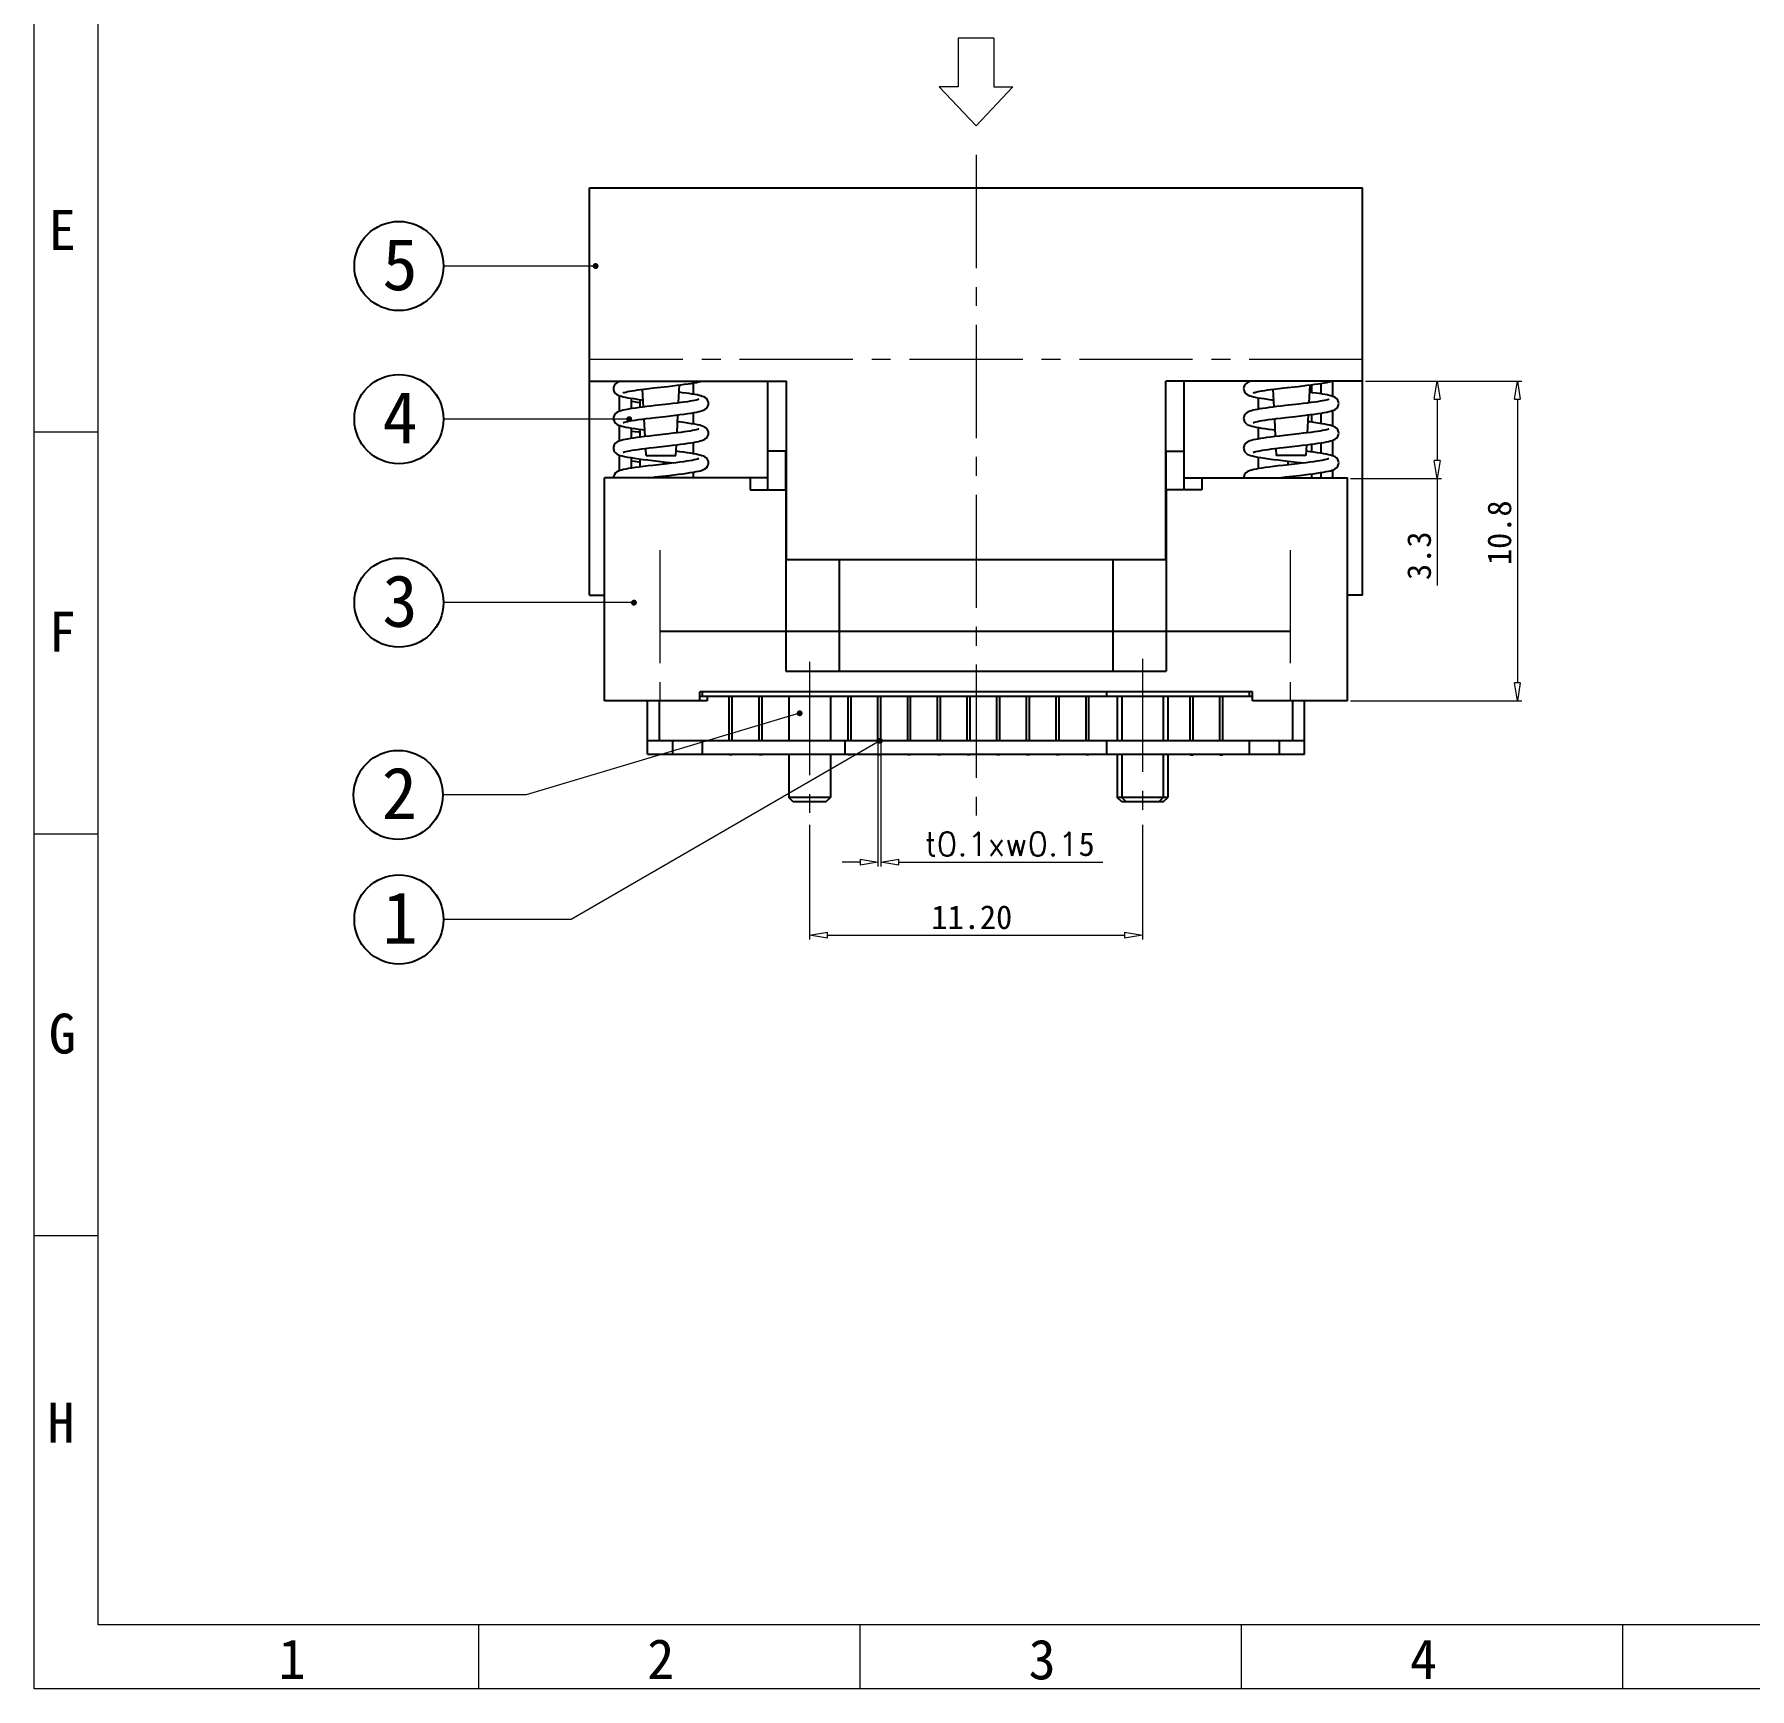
# Model space of a CAD drawing. Header units: millimetres. Extents: x -2108 to -1819, y 1464 to 1622.
# Drawn here: x -2107.6 to -2049.9, y 1510.6 to 1566.2 of the extents above; entities that cross this region are included whole.
import ezdxf

# ---------------------------------------------------------------- set-up
doc = ezdxf.new("R2010")
doc.units = ezdxf.units.MM
doc.linetypes.add('CENTER2', pattern=[28.575, 19.05, -3.175, 3.175, -3.175])
doc.layers.add('02___PRT_ALL_AXES', color=7, linetype='Continuous')
doc.layers.add('标注', color=7, linetype='Continuous')
doc.layers.add('CENTER', color=1, linetype='CENTER2', lineweight=13)
doc.styles.add('GB', font='', dxfattribs={"height": 4})
doc.styles.add('样式 2', font='SimSun.ttf')
doc.styles.get('GB').set_extended_font_data('FangSong_GB2312')
doc.dimstyles.new('STANDARDeq', dxfattribs={"dimtxt": 1, "dimasz": 0.6, "dimexe": 0.15, "dimexo": 0.1, "dimgap": 0.2, "dimtad": 1, "dimdec": 3, "dimdsep": 46, "dimtxsty": 'Standard', "dimblk": 'CLOSEDBLANK', "dimcen": 0, "dimclrd": 190, "dimclre": 190, "dimadec": 0, "dimazin": 0, "dimtp": 0.01, "dimtm": 0.01, "dimtfac": 1, "dimtdec": 3, "dimtofl": 0, "dimtmove": 0, "dimatfit": 3, "dimldrblk": 'CLOSEDBLANK', "dimfxl": 1, "dimtolj": 1, "dimlwd": 5, "dimlwe": 5, "dimarcsym": 0})
doc.dimstyles.new('水平', dxfattribs={"dimtxt": 1, "dimasz": 0.8, "dimexe": 0.5, "dimexo": 0.5, "dimgap": 0.5, "dimtad": 0, "dimtoh": 1, "dimrnd": 0.0005, "dimzin": 9, "dimdsep": 46, "dimtxsty": 'Standard', "dimblk": 'CLOSEDBLANK', "dimcen": 0, "dimclrd": 192, "dimclre": 192, "dimclrt": 7, "dimazin": 2, "dimtfac": 1, "dimtofl": 0, "dimtmove": 0, "dimatfit": 3, "dimldrblk": 'CLOSEDBLANK', "dimfxl": 1, "dimtolj": 1, "dimlwd": 5, "dimlwe": 5, "dimarcsym": 0})

# ---------------------------------------------------------------- blocks, each defined once
blk = doc.blocks.new('_ClosedBlank')
at = {"color": 0, "linetype": 'ByBlock', "lineweight": -2}
for p, q in [((-1, 0.167), (0, 0)), ((-1, 0.167), (-1, -0.167)), ((0, 0), (-1, -0.167))]:
    blk.add_line(p, q, dxfattribs=at)
blk = doc.blocks.new('*D40')
at = {"color": 190, "lineweight": 5, "transparency": 16777216}
for p, q in [((-3122.183, 950.492), (-3122.183, 945.967)), ((-3122.083, 950.492), (-3122.083, 945.967)), ((-3122.783, 946.117), (-3123.383, 946.117)), ((-3121.483, 946.117), (-3114.616, 946.117))]:
    blk.add_line(p, q, dxfattribs=at)
at = {"layer": 'Defpoints', "color": 0, "transparency": 16777216}
for p in [(-3122.183, 950.592), (-3122.083, 950.592), (-3122.083, 946.117)]:
    blk.add_point(p, dxfattribs=at)
at = {"color": 190, "lineweight": 5, "transparency": 16777216, "xscale": 0.6, "yscale": 0.6, "zscale": 0.6}
blk.add_blockref('_ClosedBlank', (-3122.183, 946.117), dxfattribs=at)
at = {"color": 190, "lineweight": 5, "transparency": 16777216, "xscale": 0.6, "yscale": 0.6, "zscale": 0.6, "rotation": 180}
blk.add_blockref('_ClosedBlank', (-3122.083, 946.117), dxfattribs=at)
at = {"color": 0, "transparency": 16777216, "insert": (-3117.75, 946.717), "char_height": 0.8, "attachment_point": 5}
blk.add_mtext('\\A1;{\\Ftxt.shx|c1;t0.1xw0.1}5', dxfattribs=at)
blk = doc.blocks.new('*D39')
at = {"color": 190, "lineweight": 5, "transparency": 16777216}
for p, q in [((-3105.783, 962.296), (-3100.523, 962.296)), ((-3100.673, 961.696), (-3100.673, 952.146)), ((-3106.283, 951.546), (-3100.523, 951.546))]:
    blk.add_line(p, q, dxfattribs=at)
at = {"layer": 'Defpoints', "color": 0, "transparency": 16777216}
for p in [(-3105.883, 962.296), (-3106.383, 951.546), (-3100.673, 951.546)]:
    blk.add_point(p, dxfattribs=at)
at = {"color": 190, "lineweight": 5, "transparency": 16777216, "xscale": 0.6, "yscale": 0.6, "zscale": 0.6}
for p, rotation in [((-3100.673, 962.296), 90), ((-3100.673, 951.546), 270)]:
    blk.add_blockref('_ClosedBlank', p, dxfattribs=dict(at, rotation=rotation))
at = {"color": 0, "transparency": 16777216, "insert": (-3101.273, 957.197), "char_height": 0.8, "attachment_point": 5, "rotation": 90}
blk.add_mtext('\\A1;10.8', dxfattribs=at)
blk = doc.blocks.new('*D38')
at = {"color": 190, "lineweight": 5, "transparency": 16777216}
for p, q in [((-3105.783, 962.296), (-3103.224, 962.296)), ((-3103.374, 961.696), (-3103.374, 959.626)), ((-3106.283, 959.026), (-3103.224, 959.026)), ((-3103.374, 959.026), (-3103.374, 955.423))]:
    blk.add_line(p, q, dxfattribs=at)
at = {"layer": 'Defpoints', "color": 0, "transparency": 16777216}
for p in [(-3105.883, 962.296), (-3103.374, 962.296), (-3106.383, 959.026)]:
    blk.add_point(p, dxfattribs=at)
at = {"color": 190, "lineweight": 5, "transparency": 16777216, "xscale": 0.6, "yscale": 0.6, "zscale": 0.6}
for p, rotation in [((-3103.374, 962.296), 90), ((-3103.374, 959.026), 270)]:
    blk.add_blockref('_ClosedBlank', p, dxfattribs=dict(at, rotation=rotation))
at = {"color": 0, "transparency": 16777216, "insert": (-3103.974, 956.423), "char_height": 0.8, "attachment_point": 5, "rotation": 90}
blk.add_mtext('\\A1;3.3', dxfattribs=at)
blk = doc.blocks.new('*D37')
at = {"color": 190, "lineweight": 5, "transparency": 16777216}
for p, q in [((-3124.483, 947.369), (-3124.483, 943.509)), ((-3113.283, 947.369), (-3113.283, 943.509)), ((-3123.883, 943.659), (-3113.883, 943.659))]:
    blk.add_line(p, q, dxfattribs=at)
at = {"layer": 'Defpoints', "color": 0, "transparency": 16777216}
for p in [(-3124.483, 947.469), (-3113.283, 947.469), (-3113.283, 943.659)]:
    blk.add_point(p, dxfattribs=at)
at = {"color": 190, "lineweight": 5, "transparency": 16777216, "xscale": 0.6, "yscale": 0.6, "zscale": 0.6, "rotation": 180}
blk.add_blockref('_ClosedBlank', (-3124.483, 943.659), dxfattribs=at)
at = {"color": 190, "lineweight": 5, "transparency": 16777216, "xscale": 0.6, "yscale": 0.6, "zscale": 0.6}
blk.add_blockref('_ClosedBlank', (-3113.283, 943.659), dxfattribs=at)
at = {"color": 0, "transparency": 16777216, "insert": (-3119.025, 944.259), "char_height": 0.8, "attachment_point": 5}
blk.add_mtext('\\A1;11.20', dxfattribs=at)
blk = doc.blocks.new('dffdsfdafdf')
at = {"color": 7, "linetype": 'Continuous'}
for p, q in [((-3131.8829, 968.7956), (-3105.8829, 968.7956)), ((-3131.8829, 955.0956), (-3131.8829, 968.7956)), ((-3105.8829, 955.0956), (-3105.8829, 968.7956)), ((-3131.8829, 962.2956), (-3125.2629, 962.2956)), ((-3130.8829, 962.2816), (-3130.8829, 962.2956)), ((-3130.0684, 961.4271), (-3130.0996, 962.0226)), ((-3129.7281, 962.0675), (-3129.2464, 962.1225)), ((-3128.8901, 961.5655), (-3128.8585, 962.1689)), ((-3128.39, 961.8546), (-3128.39, 962.2364)), ((-3125.8829, 958.6456), (-3125.8829, 962.2956)), ((-3125.2629, 956.2956), (-3125.2629, 962.2956)), ((-3112.5029, 956.2956), (-3112.5029, 962.2956)), ((-3105.8829, 962.2956), (-3112.5029, 962.2956)), ((-3111.8829, 958.6456), (-3111.8829, 962.2956)), ((-3108.8996, 962.0226), (-3108.8684, 961.4271)), ((-3108.5281, 962.0675), (-3108.0464, 962.1225)), ((-3107.6585, 962.1689), (-3107.6901, 961.5655)), ((-3107.5829, 961.9126), (-3107.5829, 962.1786)), ((-3107.2829, 962.2211), (-3107.2829, 961.87)), ((-3106.8829, 961.7817), (-3106.8829, 962.2956)), ((-3130.8829, 961.2816), (-3130.8829, 961.8095)), ((-3130.4829, 961.7211), (-3130.4829, 961.37)), ((-3130.1829, 961.4125), (-3130.1829, 961.6786)), ((-3129.2237, 961.5252), (-3129.6728, 961.4739)), ((-3109.3758, 961.3546), (-3109.3758, 961.7365)), ((-3108.0237, 961.5252), (-3108.4728, 961.4739)), ((-3130.0163, 960.4335), (-3130.0475, 961.0291)), ((-3128.9429, 960.5588), (-3128.9112, 961.1624)), ((-3128.39, 960.8545), (-3128.39, 961.2365)), ((-3108.8475, 961.0291), (-3108.8163, 960.4335)), ((-3107.7112, 961.1624), (-3107.7429, 960.5588)), ((-3107.5829, 960.9125), (-3107.5829, 961.1786)), ((-3107.2829, 961.2211), (-3107.2829, 960.87)), ((-3106.8829, 960.7814), (-3106.8829, 961.3095)), ((-3130.8829, 960.2816), (-3130.8829, 960.8097)), ((-3130.4829, 960.721), (-3130.4829, 960.37)), ((-3130.1829, 960.4126), (-3130.1829, 960.6786)), ((-3129.2222, 960.5254), (-3129.7078, 960.4699)), ((-3109.3758, 960.3546), (-3109.3758, 960.7363)), ((-3108.0222, 960.5254), (-3108.5078, 960.4699)), ((-3106.8829, 959.7815), (-3106.8829, 960.3096)), ((-3130.8829, 959.2815), (-3130.8829, 959.8098)), ((-3130.4829, 959.7211), (-3130.4829, 959.3701)), ((-3129.9829, 959.7956), (-3129.9954, 960.0357)), ((-3129.9829, 959.7956), (-3128.9829, 959.7956)), ((-3129.7341, 960.0668), (-3129.2538, 960.1217)), ((-3128.9829, 959.7956), (-3128.964, 960.1558)), ((-3128.39, 959.8548), (-3128.39, 960.2364)), ((-3125.2829, 959.9456), (-3125.8829, 959.9456)), ((-3125.2829, 958.6456), (-3125.2829, 959.9456)), ((-3112.4829, 958.6456), (-3112.4829, 959.9456)), ((-3112.4829, 959.9456), (-3111.8829, 959.9456)), ((-3109.3758, 959.3548), (-3109.3758, 959.7366)), ((-3108.7954, 960.0357), (-3108.7829, 959.7956)), ((-3107.7829, 959.7956), (-3108.7829, 959.7956)), ((-3108.5341, 960.0668), (-3108.0538, 960.1217)), ((-3107.764, 960.1558), (-3107.7829, 959.7956)), ((-3107.5829, 959.9125), (-3107.5829, 960.1786)), ((-3107.2829, 960.221), (-3107.2829, 959.8702)), ((-3130.1829, 959.4125), (-3130.1829, 959.6786)), ((-3129.266, 959.5203), (-3129.7532, 959.4647)), ((-3129.6738, 959.0738), (-3129.206, 959.1272)), ((-3129.3829, 959.507), (-3129.3829, 959.5842)), ((-3129.3829, 959.0456), (-3129.3829, 959.1069)), ((-3128.39, 959.0456), (-3128.39, 959.2363)), ((-3125.2629, 959.3456), (-3125.2829, 959.3456)), ((-3125.2829, 959.2786), (-3125.2629, 959.2786)), ((-3112.4829, 959.3456), (-3112.5029, 959.3456)), ((-3112.5029, 959.2786), (-3112.4829, 959.2786)), ((-3108.066, 959.5203), (-3108.5532, 959.4647)), ((-3108.4738, 959.0738), (-3108.006, 959.1272)), ((-3108.3829, 959.4842), (-3108.3829, 959.6069)), ((-3107.5829, 959.0456), (-3107.5829, 959.1786)), ((-3107.2829, 959.2211), (-3107.2829, 959.0456)), ((-3106.8829, 959.0456), (-3106.8829, 959.3096)), ((-3125.8829, 959.0456), (-3131.3829, 959.0456)), ((-3131.3829, 951.5456), (-3131.3829, 959.0456)), ((-3126.4829, 959.0456), (-3126.4829, 958.6453)), ((-3126.4829, 958.6453), (-3125.2829, 958.6453)), ((-3125.2829, 959.0456), (-3125.2629, 959.0456)), ((-3125.2629, 958.7456), (-3125.2829, 958.7456)), ((-3125.2829, 958.6453), (-3125.2829, 952.5456)), ((-3125.2629, 958.5456), (-3125.2829, 958.5456)), ((-3112.5029, 959.0456), (-3112.4829, 959.0456)), ((-3112.4829, 958.7456), (-3112.5029, 958.7456)), ((-3112.5029, 958.5456), (-3112.4829, 958.5456)), ((-3112.4829, 958.6453), (-3112.4829, 952.5456)), ((-3111.2829, 958.6453), (-3112.4829, 958.6453)), ((-3111.8829, 959.0456), (-3106.3829, 959.0456)), ((-3111.2829, 959.0456), (-3111.2829, 958.6453)), ((-3108.3829, 959.0456), (-3108.3829, 959.0842)), ((-3106.3829, 951.5456), (-3106.3829, 959.0456)), ((-3125.2629, 956.2956), (-3112.5029, 956.2956)), ((-3123.4829, 956.2956), (-3123.4829, 952.5456)), ((-3114.2829, 956.2956), (-3114.2829, 952.5456)), ((-3131.8829, 955.0956), (-3131.3829, 955.0956)), ((-3105.8829, 955.0956), (-3106.3829, 955.0956)), ((-3125.2829, 952.5456), (-3112.4829, 952.5456)), ((-3109.5879, 951.8456), (-3128.1779, 951.8456)), ((-3128.1779, 951.5456), (-3128.1779, 951.8456)), ((-3128.1779, 951.6956), (-3109.5879, 951.6956)), ((-3128.0829, 951.6956), (-3128.0829, 951.8456)), ((-3127.9279, 951.6956), (-3127.9279, 951.5456)), ((-3127.1829, 950.1956), (-3127.1829, 951.6956)), ((-3127.0829, 950.1956), (-3127.0829, 951.6956)), ((-3126.1829, 950.1956), (-3126.1829, 951.6956)), ((-3126.0829, 950.1956), (-3126.0829, 951.6956)), ((-3125.1829, 951.6956), (-3125.1829, 950.1956)), ((-3123.7829, 951.6956), (-3123.7829, 950.1956)), ((-3123.1829, 950.1956), (-3123.1829, 951.6956)), ((-3123.0829, 950.1956), (-3123.0829, 951.6956)), ((-3122.1829, 950.1956), (-3122.1829, 951.6956)), ((-3122.0829, 950.1956), (-3122.0829, 951.6956)), ((-3121.1829, 950.1956), (-3121.1829, 951.6956)), ((-3121.0829, 950.1956), (-3121.0829, 951.6956)), ((-3120.1829, 950.1956), (-3120.1829, 951.6956)), ((-3120.0829, 950.1956), (-3120.0829, 951.6956)), ((-3119.1829, 950.1956), (-3119.1829, 951.6956)), ((-3119.0829, 950.1956), (-3119.0829, 951.6956)), ((-3118.1829, 950.1956), (-3118.1829, 951.6956)), ((-3118.0829, 950.1956), (-3118.0829, 951.6956)), ((-3117.1829, 950.1956), (-3117.1829, 951.6956)), ((-3117.0829, 950.1956), (-3117.0829, 951.6956)), ((-3116.1829, 950.1956), (-3116.1829, 951.6956)), ((-3116.0829, 950.1956), (-3116.0829, 951.6956)), ((-3115.1829, 950.1956), (-3115.1829, 951.6956)), ((-3115.0829, 950.1956), (-3115.0829, 951.6956)), ((-3114.4829, 951.6956), (-3114.4829, 951.8456)), ((-3114.4829, 951.6956), (-3114.4829, 951.8456)), ((-3114.1329, 951.6956), (-3114.1329, 950.1956)), ((-3113.9829, 951.6956), (-3113.9829, 950.1956)), ((-3112.5829, 951.6956), (-3112.5829, 950.1956)), ((-3112.4329, 951.6956), (-3112.4329, 950.1956)), ((-3111.6829, 950.1956), (-3111.6829, 951.6956)), ((-3111.5829, 950.1956), (-3111.5829, 951.6956)), ((-3110.6829, 950.1956), (-3110.6829, 951.6956)), ((-3110.5829, 950.1956), (-3110.5829, 951.6956)), ((-3109.6829, 951.6956), (-3109.6829, 951.8456)), ((-3109.5879, 951.5456), (-3109.5879, 951.8456)), ((-3127.9279, 951.5456), (-3131.3829, 951.5456)), ((-3106.3829, 951.5456), (-3109.5879, 951.5456)), ((-3127.1829, 949.7206), (-3127.1829, 949.7456)), ((-3127.0829, 949.7206), (-3127.1829, 949.7206)), ((-3127.0829, 949.7206), (-3127.0829, 949.7456)), ((-3126.1829, 949.7206), (-3126.1829, 949.7456)), ((-3126.0829, 949.7206), (-3126.1829, 949.7206)), ((-3126.0829, 949.7206), (-3126.0829, 949.7456)), ((-3125.1829, 949.7456), (-3125.1829, 948.2956)), ((-3123.7829, 949.7456), (-3123.7829, 948.2956)), ((-3123.1829, 949.7206), (-3123.1829, 949.7456)), ((-3123.0829, 949.7206), (-3123.1829, 949.7206)), ((-3123.0829, 949.7206), (-3123.0829, 949.7456)), ((-3122.1829, 949.7206), (-3122.1829, 949.7456)), ((-3122.0829, 949.7206), (-3122.1829, 949.7206)), ((-3122.0829, 949.7206), (-3122.0829, 949.7456)), ((-3121.1829, 949.7206), (-3121.1829, 949.7456)), ((-3121.0829, 949.7206), (-3121.1829, 949.7206)), ((-3121.0829, 949.7206), (-3121.0829, 949.7456)), ((-3120.1829, 949.7206), (-3120.1829, 949.7456)), ((-3120.0829, 949.7206), (-3120.1829, 949.7206)), ((-3120.0829, 949.7206), (-3120.0829, 949.7456)), ((-3119.1829, 949.7206), (-3119.1829, 949.7456)), ((-3119.0829, 949.7206), (-3119.1829, 949.7206)), ((-3119.0829, 949.7206), (-3119.0829, 949.7456)), ((-3118.1829, 949.7206), (-3118.1829, 949.7456)), ((-3118.0829, 949.7206), (-3118.1829, 949.7206)), ((-3118.0829, 949.7206), (-3118.0829, 949.7456)), ((-3117.1829, 949.7206), (-3117.1829, 949.7456)), ((-3117.0829, 949.7206), (-3117.1829, 949.7206)), ((-3117.0829, 949.7206), (-3117.0829, 949.7456)), ((-3116.1829, 949.7206), (-3116.1829, 949.7456)), ((-3116.0829, 949.7206), (-3116.1829, 949.7206)), ((-3116.0829, 949.7206), (-3116.0829, 949.7456)), ((-3115.1829, 949.7206), (-3115.1829, 949.7456)), ((-3115.0829, 949.7206), (-3115.1829, 949.7206)), ((-3115.0829, 949.7206), (-3115.0829, 949.7456)), ((-3114.1329, 949.7456), (-3114.1329, 948.2956)), ((-3113.9829, 949.7456), (-3113.9829, 948.2956)), ((-3112.5829, 949.7456), (-3112.5829, 948.2956)), ((-3112.4329, 949.7456), (-3112.4329, 948.2956)), ((-3111.6829, 949.7206), (-3111.6829, 949.7456)), ((-3111.6829, 949.7206), (-3111.5829, 949.7206)), ((-3111.5829, 949.7206), (-3111.5829, 949.7456)), ((-3110.6829, 949.7206), (-3110.6829, 949.7456)), ((-3110.6829, 949.7206), (-3110.5829, 949.7206)), ((-3110.5829, 949.7206), (-3110.5829, 949.7456)), ((-3123.7829, 948.2956), (-3125.1829, 948.2956)), ((-3125.0328, 948.1456), (-3125.1828, 948.2956)), ((-3123.9329, 948.1456), (-3125.0329, 948.1456)), ((-3123.9329, 948.1456), (-3123.7829, 948.2956)), ((-3113.9828, 948.2956), (-3114.1329, 948.2956)), ((-3113.9829, 948.1456), (-3114.1328, 948.2956)), ((-3112.5829, 948.2956), (-3113.9829, 948.2956)), ((-3112.5829, 948.1456), (-3113.9829, 948.1456)), ((-3113.8328, 948.1456), (-3113.9828, 948.2956)), ((-3112.7329, 948.1456), (-3112.5829, 948.2956)), ((-3112.4329, 948.2956), (-3112.5829, 948.2956)), ((-3112.5829, 948.1456), (-3112.4329, 948.2956))]:
    blk.add_line(p, q, dxfattribs=at)
blk.add_line((-3108.3164, 953.8713), (-3129.5164, 953.8713))
at = {"color": 3, "linetype": 'Continuous'}
for p, q in [((-3129.9329, 949.7456), (-3129.9329, 951.5456)), ((-3129.9329, 949.7456), (-3129.9329, 951.5456)), ((-3129.5329, 950.1956), (-3129.5329, 951.5456)), ((-3129.5329, 950.1956), (-3129.5329, 951.5456)), ((-3108.2329, 951.5456), (-3108.2329, 950.1956)), ((-3108.2329, 951.5456), (-3108.2329, 950.1956)), ((-3107.8329, 949.7456), (-3107.8329, 951.5456)), ((-3107.8329, 949.7456), (-3107.8329, 951.5456)), ((-3107.8329, 950.1956), (-3129.9329, 950.1956)), ((-3107.8329, 950.1956), (-3129.9329, 950.1956)), ((-3129.0829, 949.7456), (-3129.0829, 950.1956)), ((-3129.0829, 949.7456), (-3129.0829, 950.1956)), ((-3128.0829, 949.7456), (-3128.0829, 950.1956)), ((-3128.0829, 949.7456), (-3128.0829, 950.1956)), ((-3123.2829, 949.7456), (-3123.2829, 950.1956)), ((-3123.2829, 949.7456), (-3123.2829, 950.1956)), ((-3114.4829, 949.7456), (-3114.4829, 950.1956)), ((-3114.4829, 949.7456), (-3114.4829, 950.1956)), ((-3109.6829, 949.7456), (-3109.6829, 950.1956)), ((-3109.6829, 949.7456), (-3109.6829, 950.1956)), ((-3108.6829, 950.1956), (-3108.6829, 949.7456)), ((-3108.6829, 950.1956), (-3108.6829, 949.7456)), ((-3129.9329, 949.7456), (-3107.8329, 949.7456)), ((-3129.9329, 949.7456), (-3107.8329, 949.7456))]:
    blk.add_line(p, q, dxfattribs=at)
at = {"color": 7, "linetype": 'Continuous'}
for points in [[(-3130.8413, 962.2956), (-3130.8705, 962.2865), (-3130.9184, 962.2677), (-3130.9638, 962.2441), (-3131.0087, 962.2105), (-3131.0505, 962.1593), (-3131.0781, 962.0901), (-3131.0829, 962.0455)], [(-3131.0829, 962.0457), (-3131.0785, 962.0032), (-3131.0514, 961.9332), (-3131.0095, 961.8813), (-3130.9642, 961.8473), (-3130.9182, 961.8233), (-3130.8696, 961.8043), (-3130.8157, 961.7877), (-3130.754, 961.7719), (-3130.6825, 961.7563), (-3130.6001, 961.7406), (-3130.506, 961.7247), (-3130.3991, 961.7082), (-3130.2782, 961.6912), (-3130.1427, 961.6733), (-3130.0809, 961.6657)], [(-3130.7561, 961.905), (-3130.7548, 961.9056), (-3130.7397, 961.9114), (-3130.7092, 961.9207), (-3130.6648, 961.9321), (-3130.6074, 961.9447), (-3130.5376, 961.958), (-3130.4564, 961.972), (-3130.3646, 961.9863), (-3130.2633, 962.0009), (-3130.1765, 962.0127)], [(-3130.1765, 962.0127), (-3130.0489, 962.0291), (-3129.8903, 962.0485), (-3129.7281, 962.0675)], [(-3129.2464, 962.1225), (-3129.0947, 962.1402), (-3128.9502, 962.1575), (-3128.8143, 962.1744), (-3128.6881, 962.1911), (-3128.5724, 962.2074), (-3128.4675, 962.2234), (-3128.3737, 962.2392), (-3128.2906, 962.2548), (-3128.2179, 962.2705), (-3128.1547, 962.2864), (-3128.1245, 962.2956)], [(-3109.6413, 962.2956), (-3109.6705, 962.2865), (-3109.7184, 962.2677), (-3109.7638, 962.2441), (-3109.8087, 962.2105), (-3109.8505, 962.1593), (-3109.8781, 962.0901), (-3109.8829, 962.0455)], [(-3109.8829, 962.0457), (-3109.8785, 962.0032), (-3109.8514, 961.9332), (-3109.8095, 961.8813), (-3109.7642, 961.8473), (-3109.7182, 961.8233), (-3109.6696, 961.8043), (-3109.6157, 961.7877), (-3109.554, 961.7719), (-3109.4825, 961.7563), (-3109.4001, 961.7406), (-3109.306, 961.7247), (-3109.1991, 961.7082), (-3109.0782, 961.6912), (-3108.9427, 961.6733), (-3108.8809, 961.6657)], [(-3109.5561, 961.905), (-3109.5548, 961.9056), (-3109.5397, 961.9114), (-3109.5092, 961.9207), (-3109.4648, 961.9321), (-3109.4074, 961.9447), (-3109.3376, 961.958), (-3109.2564, 961.972), (-3109.1646, 961.9863), (-3109.0633, 962.0009), (-3108.9765, 962.0127)], [(-3108.9765, 962.0127), (-3108.8489, 962.0291), (-3108.6903, 962.0485), (-3108.5281, 962.0675)], [(-3108.0464, 962.1225), (-3107.8947, 962.1402), (-3107.7502, 962.1575), (-3107.6143, 962.1744), (-3107.4881, 962.1911), (-3107.3724, 962.2074), (-3107.2675, 962.2234), (-3107.1737, 962.2392), (-3107.0906, 962.2548), (-3107.0179, 962.2705), (-3106.9547, 962.2864), (-3106.9245, 962.2956)], [(-3129.6728, 961.4739), (-3129.8196, 961.457), (-3129.961, 961.4403), (-3130.0949, 961.4238), (-3130.2197, 961.4078), (-3130.3345, 961.3922), (-3130.4389, 961.377), (-3130.5332, 961.362), (-3130.6175, 961.3474), (-3130.6923, 961.3328), (-3130.7585, 961.3182), (-3130.8171, 961.3031), (-3130.8696, 961.2868), (-3130.9171, 961.2683), (-3130.9622, 961.2451), (-3131.0072, 961.2119), (-3131.0496, 961.1609), (-3131.0779, 961.091), (-3131.0829, 961.0455)], [(-3130.4829, 961.6211), (-3130.3991, 961.6082), (-3130.2782, 961.5912), (-3130.1829, 961.5786)], [(-3129.6701, 961.0742), (-3129.332, 961.1127), (-3129.1622, 961.1323), (-3128.9977, 961.1517), (-3128.843, 961.1708), (-3128.7013, 961.1893), (-3128.575, 961.207), (-3128.4642, 961.2239), (-3128.3676, 961.2403), (-3128.2841, 961.2561), (-3128.2122, 961.2718), (-3128.1505, 961.2876), (-3128.0967, 961.3042), (-3128.0479, 961.3231), (-3128.0018, 961.3471), (-3127.9563, 961.3813), (-3127.9143, 961.4333), (-3127.8872, 961.5033), (-3127.8829, 961.5457)], [(-3128.2104, 961.6858), (-3128.2111, 961.6855), (-3128.2264, 961.6797), (-3128.2564, 961.6704), (-3128.2996, 961.6593), (-3128.3554, 961.6471), (-3128.4231, 961.634), (-3128.5027, 961.6202), (-3128.5945, 961.6058), (-3128.6987, 961.5908), (-3128.8152, 961.5751), (-3128.9428, 961.5588), (-3129.0797, 961.5422), (-3129.2237, 961.5252)], [(-3127.8829, 961.5455), (-3127.8875, 961.5896), (-3127.9146, 961.6584), (-3127.9557, 961.7093), (-3127.9999, 961.7429), (-3128.0444, 961.7664), (-3128.0913, 961.7851), (-3128.143, 961.8015), (-3128.2012, 961.8167), (-3128.268, 961.8317), (-3128.3445, 961.8467), (-3128.4313, 961.8618), (-3128.5288, 961.8773), (-3128.6379, 961.8931), (-3128.7595, 961.9096), (-3128.8713, 961.9238)], [(-3108.4728, 961.4739), (-3108.6196, 961.457), (-3108.761, 961.4403), (-3108.8949, 961.4238), (-3109.0197, 961.4078), (-3109.1345, 961.3922), (-3109.2389, 961.377), (-3109.3332, 961.362), (-3109.4175, 961.3474), (-3109.4923, 961.3328), (-3109.5585, 961.3182), (-3109.6171, 961.3031), (-3109.6696, 961.2868), (-3109.7171, 961.2683), (-3109.7622, 961.2451), (-3109.8072, 961.2119), (-3109.8496, 961.1609), (-3109.8779, 961.091), (-3109.8829, 961.0455)], [(-3108.4701, 961.0742), (-3108.132, 961.1127), (-3107.9622, 961.1323), (-3107.7977, 961.1517), (-3107.643, 961.1708), (-3107.5013, 961.1893), (-3107.375, 961.207), (-3107.2642, 961.2239), (-3107.1676, 961.2403), (-3107.0841, 961.2561), (-3107.0122, 961.2718), (-3106.9505, 961.2876), (-3106.8967, 961.3042), (-3106.8479, 961.3231), (-3106.8018, 961.3471), (-3106.7563, 961.3813), (-3106.7143, 961.4333), (-3106.6872, 961.5033), (-3106.6829, 961.5457)], [(-3107.0104, 961.6858), (-3107.0111, 961.6855), (-3107.0264, 961.6797), (-3107.0564, 961.6704), (-3107.0996, 961.6593), (-3107.1554, 961.6471), (-3107.2231, 961.634), (-3107.3027, 961.6202), (-3107.3945, 961.6058), (-3107.4987, 961.5908), (-3107.6152, 961.5751), (-3107.7428, 961.5588), (-3107.8797, 961.5422), (-3108.0237, 961.5252)], [(-3106.6829, 961.5455), (-3106.6875, 961.5896), (-3106.7146, 961.6584), (-3106.7557, 961.7093), (-3106.7999, 961.7429), (-3106.8444, 961.7664), (-3106.8913, 961.7851), (-3106.943, 961.8015), (-3107.0012, 961.8167), (-3107.068, 961.8317), (-3107.1445, 961.8467), (-3107.2313, 961.8618), (-3107.3288, 961.8773), (-3107.4379, 961.8931), (-3107.5595, 961.9096), (-3107.6713, 961.9238)], [(-3131.0829, 961.0457), (-3131.0787, 961.004), (-3131.051, 960.9325), (-3131.0071, 960.8791), (-3130.9591, 960.8442), (-3130.9106, 960.82), (-3130.8598, 960.8011), (-3130.803, 960.7842), (-3130.7373, 960.768), (-3130.6612, 960.7521), (-3130.5739, 960.736), (-3130.4752, 960.7198), (-3130.3648, 960.7032), (-3130.2433, 960.6865), (-3130.1114, 960.6694), (-3130.0281, 960.6591)], [(-3130.7557, 960.9052), (-3130.7552, 960.9054), (-3130.7411, 960.9109), (-3130.7115, 960.9201), (-3130.6674, 960.9315), (-3130.6092, 960.9443), (-3130.5372, 960.9581), (-3130.452, 960.9727), (-3130.3537, 960.9879), (-3130.2425, 961.0038), (-3130.1181, 961.0203), (-3129.9806, 961.0375), (-3129.8305, 961.0556), (-3129.6701, 961.0742)], [(-3127.8829, 960.5455), (-3127.8874, 960.5887), (-3127.9142, 960.6577), (-3127.9569, 960.7105), (-3128.0058, 960.7465), (-3128.0573, 960.772), (-3128.1136, 960.7926), (-3128.1783, 960.811), (-3128.255, 960.829), (-3128.3467, 960.8471), (-3128.4548, 960.8657), (-3128.5791, 960.8847), (-3128.7179, 960.9041), (-3128.8685, 960.9236), (-3128.9234, 960.9303)], [(-3109.8829, 961.0457), (-3109.8787, 961.004), (-3109.851, 960.9325), (-3109.8071, 960.8791), (-3109.7591, 960.8442), (-3109.7106, 960.82), (-3109.6598, 960.8011), (-3109.603, 960.7842), (-3109.5373, 960.768), (-3109.4612, 960.7521), (-3109.3739, 960.736), (-3109.2752, 960.7198), (-3109.1648, 960.7032), (-3109.0433, 960.6865), (-3108.9114, 960.6694), (-3108.8281, 960.6591)], [(-3109.5557, 960.9052), (-3109.5552, 960.9054), (-3109.5411, 960.9109), (-3109.5115, 960.9201), (-3109.4674, 960.9315), (-3109.4092, 960.9443), (-3109.3372, 960.9581), (-3109.252, 960.9727), (-3109.1537, 960.9879), (-3109.0425, 961.0038), (-3108.9181, 961.0203), (-3108.7806, 961.0375), (-3108.6305, 961.0556), (-3108.4701, 961.0742)], [(-3106.6829, 960.5455), (-3106.6874, 960.5887), (-3106.7142, 960.6577), (-3106.7569, 960.7105), (-3106.8058, 960.7465), (-3106.8573, 960.772), (-3106.9136, 960.7926), (-3106.9783, 960.811), (-3107.055, 960.829), (-3107.1467, 960.8471), (-3107.2548, 960.8657), (-3107.3791, 960.8847), (-3107.5179, 960.9041), (-3107.6685, 960.9236), (-3107.7234, 960.9303)], [(-3129.7078, 960.4699), (-3129.8712, 960.4509), (-3130.0261, 960.4324), (-3130.1679, 960.4146), (-3130.2956, 960.3976), (-3130.41, 960.3813), (-3130.5121, 960.3655), (-3130.6032, 960.35), (-3130.6839, 960.3345), (-3130.7546, 960.3191), (-3130.8159, 960.3034), (-3130.8695, 960.2868), (-3130.918, 960.2679), (-3130.9644, 960.2438), (-3131.01, 960.2093), (-3131.0517, 960.1574), (-3131.0784, 960.0884), (-3131.0829, 960.0455)], [(-3130.4829, 960.621), (-3130.4752, 960.6198), (-3130.3648, 960.6032), (-3130.2433, 960.5865), (-3130.1829, 960.5786)], [(-3129.2538, 960.1217), (-3129.1, 960.1396), (-3128.9553, 960.1569), (-3128.8204, 960.1737), (-3128.6956, 960.1901), (-3128.5811, 960.2061), (-3128.4768, 960.2219), (-3128.3826, 960.2376), (-3128.2982, 960.2533), (-3128.2237, 960.2691), (-3128.1588, 960.2853), (-3128.1024, 960.3022), (-3128.0519, 960.3214), (-3128.0041, 960.3457), (-3127.9573, 960.3804), (-3127.9144, 960.4331), (-3127.8871, 960.5036), (-3127.8829, 960.5457)], [(-3128.2099, 960.686), (-3128.2103, 960.6858), (-3128.2236, 960.6806), (-3128.2523, 960.6716), (-3128.2953, 960.6604), (-3128.3524, 960.6477), (-3128.4226, 960.6341), (-3128.5048, 960.6199), (-3128.598, 960.6053), (-3128.7018, 960.5903), (-3128.8162, 960.5749), (-3128.9412, 960.559), (-3129.0766, 960.5425), (-3129.2222, 960.5254)], [(-3108.5078, 960.4699), (-3108.6712, 960.4509), (-3108.8261, 960.4324), (-3108.9679, 960.4146), (-3109.0956, 960.3976), (-3109.21, 960.3813), (-3109.3121, 960.3655), (-3109.4032, 960.35), (-3109.4839, 960.3345), (-3109.5546, 960.3191), (-3109.6159, 960.3034), (-3109.6695, 960.2868), (-3109.718, 960.2679), (-3109.7644, 960.2438), (-3109.81, 960.2093), (-3109.8517, 960.1574), (-3109.8784, 960.0884), (-3109.8829, 960.0455)], [(-3108.0538, 960.1217), (-3107.9, 960.1396), (-3107.7553, 960.1569), (-3107.6204, 960.1737), (-3107.4956, 960.1901), (-3107.3811, 960.2061), (-3107.2768, 960.2219), (-3107.1826, 960.2376), (-3107.0982, 960.2533), (-3107.0237, 960.2691), (-3106.9588, 960.2853), (-3106.9024, 960.3022), (-3106.8519, 960.3214), (-3106.8041, 960.3457), (-3106.7573, 960.3804), (-3106.7144, 960.4331), (-3106.6871, 960.5036), (-3106.6829, 960.5457)], [(-3107.0099, 960.686), (-3107.0103, 960.6858), (-3107.0236, 960.6806), (-3107.0523, 960.6716), (-3107.0953, 960.6604), (-3107.1524, 960.6477), (-3107.2226, 960.6341), (-3107.3048, 960.6199), (-3107.398, 960.6053), (-3107.5018, 960.5903), (-3107.6162, 960.5749), (-3107.7412, 960.559), (-3107.8766, 960.5425), (-3108.0222, 960.5254)], [(-3131.0829, 960.0456), (-3131.0787, 960.0042), (-3131.052, 959.9343), (-3131.0089, 959.8808), (-3130.9595, 959.8445), (-3130.9075, 959.8187), (-3130.8505, 959.798), (-3130.7847, 959.7794), (-3130.7059, 959.7612), (-3130.611, 959.7426), (-3130.4988, 959.7235), (-3130.3702, 959.704), (-3130.228, 959.6844), (-3130.0762, 959.665), (-3129.9187, 959.6458), (-3129.7593, 959.6272), (-3129.3049, 959.5753)], [(-3130.7556, 959.9052), (-3130.7549, 959.9055), (-3130.7402, 959.9112), (-3130.7102, 959.9205), (-3130.6659, 959.9318), (-3130.6078, 959.9446), (-3130.5366, 959.9582), (-3130.4532, 959.9725), (-3130.3588, 959.9872), (-3130.2542, 960.0021), (-3130.1395, 960.0175), (-3130.0145, 960.0334), (-3129.8793, 960.0498), (-3129.7341, 960.0668)], [(-3128.2101, 959.6859), (-3128.2107, 959.6856), (-3128.2254, 959.68), (-3128.256, 959.6705), (-3128.3015, 959.6589), (-3128.3615, 959.6458), (-3128.435, 959.6318), (-3128.5209, 959.6173), (-3128.6184, 959.6023), (-3128.7271, 959.5868), (-3128.8467, 959.571), (-3128.9768, 959.5546), (-3129.1168, 959.5378), (-3129.266, 959.5203)], [(-3127.8829, 959.5455), (-3127.8875, 959.5894), (-3127.9156, 959.66), (-3127.9592, 959.7125), (-3128.0068, 959.747), (-3128.0549, 959.771), (-3128.1053, 959.7899), (-3128.1615, 959.8066), (-3128.2264, 959.8226), (-3128.3016, 959.8385), (-3128.3879, 959.8545), (-3128.4855, 959.8706), (-3128.5946, 959.887), (-3128.7149, 959.9037), (-3128.8455, 959.9207), (-3128.9755, 959.9367)], [(-3109.8829, 960.0456), (-3109.8787, 960.0042), (-3109.852, 959.9343), (-3109.8089, 959.8808), (-3109.7595, 959.8445), (-3109.7075, 959.8187), (-3109.6505, 959.798), (-3109.5847, 959.7794), (-3109.5059, 959.7612), (-3109.411, 959.7426), (-3109.2988, 959.7235), (-3109.1702, 959.704), (-3109.028, 959.6844), (-3108.8762, 959.665), (-3108.7187, 959.6458), (-3108.5593, 959.6272), (-3108.1049, 959.5753)], [(-3109.5556, 959.9052), (-3109.5549, 959.9055), (-3109.5402, 959.9112), (-3109.5102, 959.9205), (-3109.4659, 959.9318), (-3109.4078, 959.9446), (-3109.3366, 959.9582), (-3109.2532, 959.9725), (-3109.1588, 959.9872), (-3109.0542, 960.0021), (-3108.9395, 960.0175), (-3108.8145, 960.0334), (-3108.6793, 960.0498), (-3108.5341, 960.0668)], [(-3107.0101, 959.6859), (-3107.0107, 959.6856), (-3107.0254, 959.68), (-3107.056, 959.6705), (-3107.1015, 959.6589), (-3107.1615, 959.6458), (-3107.235, 959.6318), (-3107.3209, 959.6173), (-3107.4184, 959.6023), (-3107.5271, 959.5868), (-3107.6467, 959.571), (-3107.7768, 959.5546), (-3107.9168, 959.5378), (-3108.066, 959.5203)], [(-3106.6829, 959.5455), (-3106.6875, 959.5894), (-3106.7156, 959.66), (-3106.7592, 959.7125), (-3106.8068, 959.747), (-3106.8549, 959.771), (-3106.9053, 959.7899), (-3106.9615, 959.8066), (-3107.0264, 959.8226), (-3107.1016, 959.8385), (-3107.1879, 959.8545), (-3107.2855, 959.8706), (-3107.3946, 959.887), (-3107.5149, 959.9037), (-3107.6455, 959.9207), (-3107.7755, 959.9367)], [(-3129.7532, 959.4647), (-3129.9167, 959.4456), (-3130.0735, 959.4265), (-3130.2198, 959.4078), (-3130.3526, 959.3896), (-3130.4706, 959.3721), (-3130.5742, 959.3551), (-3130.6641, 959.3385), (-3130.7415, 959.3221), (-3130.8079, 959.3056), (-3130.865, 959.2883), (-3130.9154, 959.2691), (-3130.9626, 959.2449), (-3131.0085, 959.2107), (-3131.0506, 959.1593), (-3131.0781, 959.0901), (-3131.0826, 959.0482)], [(-3130.4829, 959.6211), (-3130.3702, 959.604), (-3130.228, 959.5844), (-3130.1829, 959.5786)], [(-3129.3049, 959.5753), (-3129.1677, 959.5594), (-3129.0517, 959.5456)], [(-3129.206, 959.1272), (-3129.0457, 959.146), (-3128.8908, 959.1648), (-3128.7457, 959.1834), (-3128.6137, 959.2014), (-3128.496, 959.2189), (-3128.3924, 959.2359), (-3128.3022, 959.2525), (-3128.2244, 959.269), (-3128.1575, 959.2856), (-3128.0998, 959.3031), (-3128.0489, 959.3227), (-3128.0014, 959.3473), (-3127.9554, 959.3821), (-3127.9137, 959.4343), (-3127.8871, 959.5038), (-3127.8829, 959.5456)], [(-3108.5532, 959.4647), (-3108.7167, 959.4456), (-3108.8735, 959.4265), (-3109.0198, 959.4078), (-3109.1526, 959.3896), (-3109.2706, 959.3721), (-3109.3742, 959.3551), (-3109.4641, 959.3385), (-3109.5415, 959.3221), (-3109.6079, 959.3056), (-3109.665, 959.2883), (-3109.7154, 959.2691), (-3109.7626, 959.2449), (-3109.8085, 959.2107), (-3109.8506, 959.1593), (-3109.8781, 959.0901), (-3109.8826, 959.0482)], [(-3108.1049, 959.5753), (-3107.9677, 959.5594), (-3107.8517, 959.5456)], [(-3108.006, 959.1272), (-3107.8457, 959.146), (-3107.6908, 959.1648), (-3107.5457, 959.1834), (-3107.4137, 959.2014), (-3107.296, 959.2189), (-3107.1924, 959.2359), (-3107.1022, 959.2525), (-3107.0244, 959.269), (-3106.9575, 959.2856), (-3106.8998, 959.3031), (-3106.8489, 959.3227), (-3106.8014, 959.3473), (-3106.7554, 959.3821), (-3106.7137, 959.4343), (-3106.6871, 959.5038), (-3106.6829, 959.5456)], [(-3129.914, 959.0456), (-3129.8165, 959.0572), (-3129.6738, 959.0738)], [(-3108.714, 959.0456), (-3108.6165, 959.0572), (-3108.4738, 959.0738)]]:
    blk.add_lwpolyline(points, dxfattribs=at)
at = {"layer": '02___PRT_ALL_AXES', "color": 7, "linetype": 'Continuous'}
for p, q in [((-3125.2629, 958.4594), (-3125.2829, 958.4594)), ((-3112.4829, 958.4594), (-3112.5029, 958.4594)), ((-3125.2629, 957.2594), (-3125.2829, 957.2594)), ((-3112.4829, 957.2594), (-3112.5029, 957.2594))]:
    blk.add_line(p, q, dxfattribs=at)
at = {"layer": 'CENTER', "lineweight": 9, "ltscale": 0.2}
for p, q in [((-3118.8829, 969.9069), (-3118.8829, 947.4694)), ((-3129.5164, 956.6159), (-3129.5164, 951.1268)), ((-3108.3164, 956.6159), (-3108.3164, 951.1268)), ((-3124.4829, 952.8501), (-3124.4829, 947.4694)), ((-3113.2829, 952.9584), (-3113.2829, 947.4694))]:
    blk.add_line(p, q, dxfattribs=at)
at = {"layer": 'CENTER', "color": 5, "lineweight": 9, "ltscale": 0.2}
blk.add_line((-3105.8829, 963.0256), (-3131.8829, 963.0256), dxfattribs=at)
at = {"layer": '标注'}
for centre in [(-3138.2978, 966.1706), (-3138.2978, 961.0189), (-3138.2978, 954.8457), (-3138.3204, 948.3766), (-3138.2978, 944.1871)]:
    blk.add_circle(centre, 1.5, dxfattribs=at)
at = {"layer": '标注', "style": '样式 2'}
for s, p in [('5', (-3138.8534, 965.3566)), ('4', (-3138.8534, 960.205)), ('3', (-3138.8534, 954.0318)), ('2', (-3138.876, 947.5627)), ('1', (-3138.8534, 943.3732))]:
    blk.add_text(s, height=1.7442, dxfattribs=at).set_placement(p)
at = {"ltscale": 3}
for base, p1, p2, text, picture, middle in [((-3100.6729, 951.5456), (-3105.8829, 962.2956), (-3106.3829, 951.5456), '10.8', '*D39', (-3100.6729, 957.1965)), ((-3103.3741, 962.2956), (-3106.3829, 959.0256), (-3105.8829, 962.2956), '3.3', '*D38', (-3103.3741, 956.4228))]:
    dim = blk.add_linear_dim(base=base, p1=p1, p2=p2, angle=90, text=text, dimstyle='STANDARDeq', dxfattribs=at)
    dim.commit()
    dim.dimension.update_dxf_attribs({"geometry": picture, "text_midpoint": middle, "dimtype": 128})
for base, p1, p2, text, picture, middle in [((-3122.0829, 946.1168), (-3122.1829, 950.5924), (-3122.0829, 950.5924), '{\\Ftxt.shx|c1;t0.1xw0.1}5', '*D40', (-3117.7495, 946.1168)), ((-3113.2829, 943.6593), (-3124.4829, 947.4694), (-3113.2829, 947.4694), '<>0', '*D37', (-3119.0249, 943.6593))]:
    dim = blk.add_linear_dim(base=base, p1=p1, p2=p2, text=text, dimstyle='STANDARDeq', dxfattribs=at)
    dim.commit()
    dim.dimension.update_dxf_attribs({"geometry": picture, "text_midpoint": middle, "dimtype": 128})
for points, override in [([(-3131.6823, 966.1706), (-3136.7978, 966.1706)], {"dimldrblk": 'DotSmall'}), ([(-3130.5516, 961.0189), (-3136.7978, 961.0189)], {"dimldrblk": 'DotSmall'}), ([(-3130.3925, 954.8457), (-3136.7978, 954.8457)], {"dimldrblk": 'DotSmall'}), ([(-3124.8186, 951.123), (-3134.0195, 948.3766), (-3136.8204, 948.3766)], {"dimldrblk": 'DotSmall'}), ([(-3122.1172, 950.1974), (-3132.5023, 944.1871), (-3136.7978, 944.1871)], {"dimgap": 0.5, "dimtad": 0, "dimldrblk": 'DotSmall'})]:
    blk.add_leader(points, dimstyle='水平', override=override, dxfattribs=at)

msp = doc.modelspace()

# ---------------------------------------------------------------- linework, layer by layer
at = {"lineweight": 0, "ltscale": 3}
for p, q in [((-2076.5492, 1566.0821), (-2076.5492, 1564.4438)), ((-2075.3495, 1566.0821), (-2076.5492, 1566.0821)), ((-2075.3495, 1566.0821), (-2075.3495, 1564.4438)), ((-2077.1925, 1564.4438), (-2075.9493, 1563.1271)), ((-2076.5492, 1564.4438), (-2077.1925, 1564.4438)), ((-2074.7061, 1564.4438), (-2075.9493, 1563.1271)), ((-2075.3495, 1564.4438), (-2074.7061, 1564.4438))]:
    msp.add_line(p, q, dxfattribs=at)
at = {"lineweight": 0, "ltscale": 10}
for p, q in [((-2105.4849, 1552.8219), (-2107.6306, 1552.8219)), ((-2105.4849, 1539.3043), (-2107.6306, 1539.3043)), ((-2105.4849, 1525.7867), (-2107.6306, 1525.7867)), ((-2092.6848, 1512.6983), (-2092.6848, 1510.5527)), ((-2079.8556, 1512.6983), (-2079.8556, 1510.5527)), ((-2067.0264, 1512.6983), (-2067.0264, 1510.5527)), ((-2054.1972, 1512.6983), (-2054.1972, 1510.5527))]:
    msp.add_line(p, q, dxfattribs=at)
at = {"color": 2, "lineweight": 0, "ltscale": 10}
msp.add_lwpolyline([(-2107.6306, 1622.1263), (-1949.3892, 1622.1263), (-1949.3892, 1510.5527), (-2107.6306, 1510.5527)], close=True, dxfattribs=at)
at = {"lineweight": 0, "ltscale": 10}
msp.add_lwpolyline([(-2105.4849, 1619.9806), (-1951.5348, 1619.9806), (-1951.5348, 1512.6983), (-2105.4849, 1512.6983)], close=True, dxfattribs=at)

# ---------------------------------------------------------------- block references
at = {"lineweight": 0}
msp.add_blockref('dffdsfdafdf', (1042.9335, 592.2448), dxfattribs=at)

# ---------------------------------------------------------------- texts
at = {"lineweight": 0, "ltscale": 10, "style": 'GB'}
for s, p in [('E', (-2107.1447, 1558.9579)), ('F', (-2107.1447, 1545.4403)), ('G', (-2107.1447, 1531.9227)), ('H', (-2107.1896, 1518.8343)), ('1', (-2099.4129, 1510.8816)), ('2', (-2087.0113, 1510.8816)), ('3', (-2074.1821, 1510.8667)), ('4', (-2061.3529, 1510.8816))]:
    msp.add_text(s, height=1.341, dxfattribs=at).set_placement(p)

doc.saveas('drawing.dxf')
